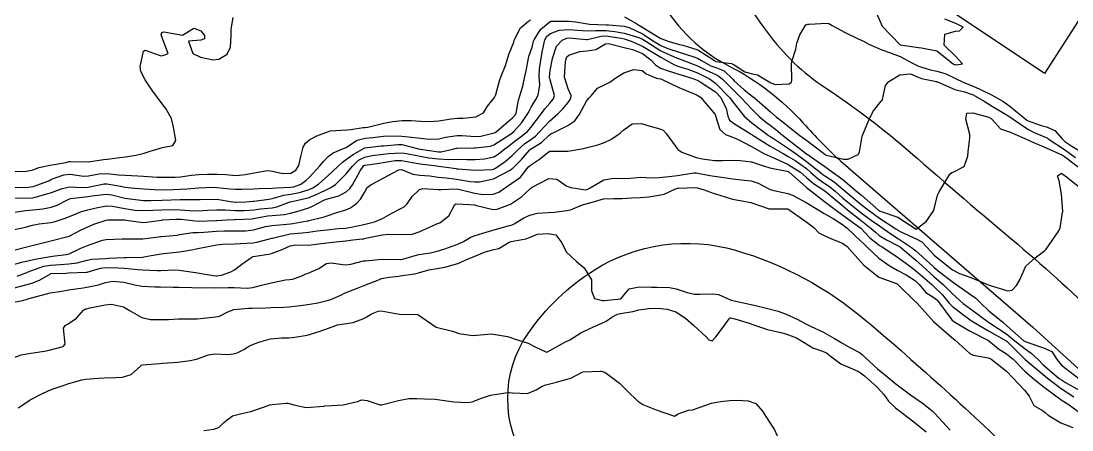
# Model space of a CAD drawing. Header units: metres. Extents: x 318500 to 325275, y 7408834 to 7428799.
# Drawn here: x 320048.6 to 320162.8, y 7410639 to 7410683.4 of the extents above; entities that cross this region are included whole.
import ezdxf

# ---------------------------------------------------------------- set-up
doc = ezdxf.new("R2010")
doc.units = ezdxf.units.M
doc.header["$MEASUREMENT"] = 0
for name, color, linetype in [('Curvas de Nivel 1m', 11, 'Continuous'), ('Curvas de Nivel 5m', 15, 'Continuous'), ('Edificações', 30, 'Continuous'), ('Vias Secundárias', 230, 'Continuous')]:
    doc.layers.add(name, color=color, linetype=linetype)

msp = doc.modelspace()

# ---------------------------------------------------------------- linework, layer by layer
at = {"layer": 'Curvas de Nivel 1m', "flags": 128}
for points, elevation in [([(320114.17, 7410683.89), (320115.31, 7410683.25), (320116.15, 7410682.73), (320117.41, 7410681.95), (320118.13, 7410681.54), (320119.04, 7410681.2), (320120.13, 7410680.88), (320120.5, 7410680.8), (320122.12, 7410680.31), (320123.94, 7410679.13), (320124.04, 7410679.07), (320124.1, 7410679.05), (320125.8, 7410678.8), (320126.1, 7410678.68), (320127.26, 7410677.92), (320128.09, 7410677.68), (320128.62, 7410677.6), (320129.51, 7410677.06), (320130.08, 7410676.73), (320130.59, 7410676.53), (320132.07, 7410676.6), (320132.3, 7410676.8), (320132.35, 7410677.02), (320132.32, 7410678.79), (320132.36, 7410679.02), (320132.77, 7410680.36), (320132.91, 7410681.01), (320133.22, 7410681.93), (320133.87, 7410683), (320134.08, 7410683.08), (320134.16, 7410683.08), (320134.24, 7410683.08), (320136.16, 7410683.2), (320136.37, 7410683.17), (320136.74, 7410682.96), (320138.15, 7410682.17), (320139.55, 7410681.51), (320140.13, 7410681.23), (320140.73, 7410680.91), (320142.12, 7410680.29), (320142.96, 7410680.03), (320144.11, 7410679.59), (320145.46, 7410678.85), (320146.1, 7410678.53), (320147.41, 7410678.13), (320148.09, 7410677.98), (320149.01, 7410677.72), (320150.08, 7410677.21), (320151.03, 7410676.77), (320152.07, 7410676.35), (320152.78, 7410676.04), (320154.06, 7410675.41), (320155.29, 7410674.71), (320156.04, 7410674.18), (320157.88, 7410672.68), (320158.02, 7410672.6), (320159.46, 7410672.1), (320160.01, 7410671.95), (320160.92, 7410671.55), (320161.71, 7410670.62), (320162, 7410670.35), (320162.77, 7410669.83), (320163.98, 7410669.1)], 739), ([(320141.56, 7410684.28), (320142.16, 7410682.89), (320144.13, 7410680.86), (320146.13, 7410680.57), (320146.43, 7410680.53), (320148.12, 7410680.18), (320149.89, 7410678.78), (320150.04, 7410678.72), (320150.1, 7410678.7), (320150.21, 7410678.67), (320150.88, 7410678.77), (320150.11, 7410679.65), (320148.92, 7410680.8), (320148.96, 7410681.99), (320150.15, 7410682.32), (320150.57, 7410682.36), (320150.95, 7410682.77), (320150.16, 7410683.15), (320148.99, 7410683.62)], 738), ([(320047.9, 7410665.4), (320049.12, 7410665.35), (320049.9, 7410665.45), (320051.6, 7410666.09), (320051.8, 7410666.2), (320051.91, 7410666.25), (320053.26, 7410666.73), (320053.92, 7410666.79), (320055.37, 7410666.59), (320055.92, 7410666.6), (320057.1, 7410666.85), (320057.92, 7410666.88), (320059.17, 7410666.74), (320059.92, 7410666.68), (320061.28, 7410666.6), (320061.92, 7410666.57), (320063.38, 7410666.48), (320063.92, 7410666.47), (320065.34, 7410666.49), (320065.92, 7410666.52), (320067.12, 7410666.69), (320067.92, 7410666.77), (320068.86, 7410666.8), (320069.93, 7410666.8), (320070.84, 7410666.75), (320071.93, 7410666.67), (320072.99, 7410666.75), (320073.93, 7410666.96), (320075.34, 7410667.18), (320075.93, 7410667.12), (320077.03, 7410666.86), (320077.93, 7410666.91), (320078.45, 7410667.22), (320078.79, 7410667.73), (320078.99, 7410668.7), (320079.24, 7410669.73), (320079.52, 7410670.18), (320079.98, 7410670.57), (320080.73, 7410670.97), (320082, 7410671.45), (320082.2, 7410671.49), (320084, 7410671.62), (320084.04, 7410671.62), (320084.44, 7410671.66), (320085.78, 7410671.87), (320086, 7410671.87), (320086.27, 7410671.9), (320088.01, 7410672.34), (320088.95, 7410672.53), (320090.01, 7410672.62), (320090.97, 7410672.61), (320092.01, 7410672.57), (320093, 7410672.53), (320094.01, 7410672.6), (320095.32, 7410672.82), (320096.01, 7410672.89), (320096.63, 7410672.87), (320098.02, 7410673.01), (320098.83, 7410673.47), (320099.3, 7410674.19), (320100.05, 7410675.12), (320100.15, 7410675.35), (320100.18, 7410675.45), (320100.58, 7410676.94), (320100.76, 7410677.44), (320101.25, 7410678.59), (320101.5, 7410679.43), (320101.63, 7410679.91), (320102.13, 7410681.15), (320102.18, 7410681.37), (320102.2, 7410681.42), (320102.88, 7410682.68), (320103.73, 7410683.4), (320104, 7410683.57)], 739), ([(320047.92, 7410667.13), (320048.97, 7410667.08), (320049.93, 7410667.28), (320050.54, 7410667.51), (320051.94, 7410667.8), (320052.18, 7410667.84), (320053.47, 7410668.07), (320053.84, 7410668.17), (320053.94, 7410668.19), (320055.86, 7410668.12), (320055.94, 7410668.12), (320057.57, 7410668.39), (320057.95, 7410668.43), (320059.33, 7410668.6), (320059.95, 7410668.69), (320061.06, 7410668.86), (320061.96, 7410669.08), (320062.62, 7410669.29), (320063.97, 7410669.69), (320064.16, 7410669.73), (320065.09, 7410669.91), (320065.43, 7410670.45), (320065.16, 7410671.91), (320064.93, 7410672.84), (320064.32, 7410673.93), (320064.03, 7410674.29), (320062.82, 7410675.95), (320062.07, 7410677.04), (320061.6, 7410677.96), (320061.54, 7410678.51), (320061.85, 7410679.96), (320061.91, 7410680.15), (320062.1, 7410680.26), (320063, 7410679.95), (320063.83, 7410679.66), (320064.1, 7410679.71), (320064.6, 7410679.92), (320064.12, 7410681.15), (320063.82, 7410681.93), (320063.89, 7410682.18), (320064.13, 7410682.26), (320066.13, 7410681.9), (320067.39, 7410682.64), (320068.14, 7410682.38), (320068.52, 7410681.87), (320068.52, 7410681.48), (320068.12, 7410681.34), (320066.79, 7410681.23), (320067.26, 7410679.89), (320068.1, 7410679.51), (320069.47, 7410679.23), (320070.09, 7410679.28), (320070.99, 7410679.84), (320071.36, 7410680.58), (320071.43, 7410681.83), (320071.44, 7410682.53), (320071.66, 7410683.83)], 738), ([(320047.84, 7410660.79), (320048.95, 7410661.02), (320049.85, 7410661.26), (320050.56, 7410661.39), (320051.85, 7410661.54), (320052.29, 7410661.64), (320053.51, 7410662.07), (320053.77, 7410662.16), (320053.86, 7410662.2), (320055.18, 7410662.74), (320055.87, 7410662.94), (320056.75, 7410663.15), (320057.88, 7410663.37), (320058.55, 7410663.33), (320059.88, 7410663.06), (320060.95, 7410662.89), (320061.87, 7410662.85), (320062.93, 7410662.88), (320063.87, 7410662.92), (320064.84, 7410662.95), (320065.88, 7410662.94), (320066.9, 7410662.87), (320067.87, 7410662.83), (320068.86, 7410662.88), (320069.88, 7410662.92), (320070.8, 7410662.91), (320071.88, 7410662.86), (320072.83, 7410662.86), (320073.88, 7410662.94), (320074.63, 7410663.04), (320075.88, 7410663.16), (320076.39, 7410663.25), (320077.73, 7410663.74), (320077.85, 7410663.78), (320077.89, 7410663.79), (320079.48, 7410664.14), (320079.9, 7410664.26), (320080.92, 7410664.69), (320081.91, 7410665.17), (320082.26, 7410665.34), (320082.75, 7410665.68), (320083.93, 7410666.84), (320084.61, 7410667.65), (320085.28, 7410668.32), (320085.96, 7410668.66), (320086.76, 7410668.83), (320087.96, 7410668.97), (320088.52, 7410669.04), (320089.96, 7410669.11), (320090.49, 7410669.05), (320091.96, 7410668.74), (320092.91, 7410668.59), (320093.95, 7410668.46), (320095.08, 7410668.38), (320095.95, 7410668.41), (320097.05, 7410668.39), (320097.95, 7410668.39), (320098.94, 7410668.48), (320099.96, 7410668.69), (320100.45, 7410668.96), (320101.02, 7410669.43), (320101.55, 7410669.85), (320101.98, 7410670.16), (320102.7, 7410670.71), (320103.59, 7410671.4), (320103.79, 7410671.61), (320104, 7410671.88), (320105.15, 7410673.38), (320105.52, 7410673.88), (320106.04, 7410674.52), (320106.44, 7410674.97), (320106.56, 7410675.36), (320106.08, 7410677.05), (320106.03, 7410677.37), (320106.09, 7410678.04), (320106.35, 7410679.37), (320106.79, 7410680.69), (320107.4, 7410681.35), (320107.9, 7410681.58), (320108.13, 7410681.6), (320110.04, 7410681.42), (320110.13, 7410681.43), (320111.64, 7410681.79), (320112.14, 7410681.81), (320113.82, 7410681.58), (320114.13, 7410681.51), (320114.91, 7410681.25), (320116.12, 7410680.69), (320117.4, 7410679.93), (320118.1, 7410679.5), (320118.63, 7410679.2), (320119.59, 7410678.68), (320120.09, 7410678.5), (320121.06, 7410678.21), (320122.09, 7410677.81), (320122.53, 7410677.6), (320123.41, 7410677.14), (320124.07, 7410676.67), (320125.58, 7410675.11), (320126.04, 7410674.5), (320127.18, 7410673.09), (320128.01, 7410672.37), (320128.75, 7410671.81), (320129.77, 7410671.05), (320130, 7410670.9), (320130.36, 7410670.68), (320131.98, 7410669.6), (320132.82, 7410669.01), (320133.96, 7410668.17), (320135.46, 7410666.98), (320135.72, 7410666.76), (320135.94, 7410666.61), (320136.94, 7410665.96), (320137.92, 7410665.12), (320138.13, 7410664.94), (320139.9, 7410663.5), (320140.65, 7410662.91), (320141.88, 7410662.02), (320143.64, 7410660.86), (320143.78, 7410660.78), (320143.86, 7410660.73), (320144.18, 7410660.53), (320145.85, 7410659.77), (320146.47, 7410659.46), (320147.06, 7410658.82), (320147.83, 7410658.01), (320149.31, 7410656.79), (320149.8, 7410656.42), (320150.57, 7410656), (320151.79, 7410655.56), (320153.78, 7410654.73), (320155.35, 7410654.28), (320155.77, 7410654.13), (320156.28, 7410654.19), (320156.78, 7410654.69), (320157.14, 7410655.34), (320157.69, 7410656.68), (320157.73, 7410656.76), (320157.81, 7410656.84), (320158.79, 7410657.7), (320159.84, 7410658.52), (320159.91, 7410658.57), (320160, 7410658.65), (320160.32, 7410659.12), (320161.37, 7410660.63), (320161.51, 7410660.98), (320161.77, 7410662.62), (320161.78, 7410662.73), (320161.67, 7410664.62), (320161.39, 7410666.09), (320161.23, 7410666.63), (320161.66, 7410666.91), (320161.94, 7410666.7), (320162.04, 7410666.62), (320163.93, 7410665.14)], 742), ([(320047.87, 7410662.68), (320049.13, 7410662.86), (320049.87, 7410662.92), (320050.96, 7410663.02), (320051.88, 7410663.21), (320052.52, 7410663.44), (320053.71, 7410664.06), (320053.89, 7410664.13), (320053.98, 7410664.14), (320055.89, 7410664.37), (320056.29, 7410664.43), (320057.9, 7410664.61), (320058.45, 7410664.56), (320059.89, 7410664.21), (320061.61, 7410663.96), (320061.89, 7410663.94), (320061.91, 7410663.94), (320062.69, 7410663.95), (320063.89, 7410663.96), (320063.92, 7410663.96), (320065.89, 7410664.04), (320067.73, 7410664.04), (320067.89, 7410664.04), (320068.07, 7410664.05), (320069.89, 7410664.07), (320070.1, 7410664.05), (320071.36, 7410663.83), (320071.89, 7410663.75), (320071.96, 7410663.75), (320073.01, 7410663.81), (320073.83, 7410663.87), (320073.89, 7410663.87), (320075.57, 7410664.1), (320075.9, 7410664.17), (320077.16, 7410664.5), (320077.9, 7410664.61), (320078.84, 7410664.79), (320079.91, 7410665.14), (320080.31, 7410665.32), (320080.91, 7410665.71), (320081.93, 7410666.6), (320083.04, 7410667.67), (320083.52, 7410668.1), (320083.95, 7410668.43), (320084.67, 7410668.94), (320085.89, 7410669.64), (320085.95, 7410669.66), (320085.97, 7410669.67), (320087.73, 7410669.86), (320087.97, 7410669.89), (320089.53, 7410670.03), (320089.98, 7410670.01), (320091.8, 7410669.56), (320091.97, 7410669.52), (320092.01, 7410669.51), (320093.97, 7410669.23), (320094.26, 7410669.23), (320095.5, 7410669.51), (320095.86, 7410669.61), (320095.97, 7410669.63), (320097.81, 7410669.65), (320097.97, 7410669.66), (320099.59, 7410669.84), (320099.98, 7410669.98), (320100.86, 7410670.57), (320102, 7410671.29), (320102.07, 7410671.34), (320102.16, 7410671.42), (320103.01, 7410672.41), (320103.68, 7410673.4), (320103.8, 7410673.63), (320104.03, 7410674.07), (320104.54, 7410674.89), (320104.8, 7410675.39), (320104.96, 7410676.49), (320104.9, 7410677.39), (320104.93, 7410678.23), (320105.11, 7410679.38), (320105.26, 7410680.23), (320105.53, 7410681.38), (320105.74, 7410681.77), (320106.14, 7410682.08), (320107.08, 7410682.42), (320108.15, 7410682.51), (320109.05, 7410682.42), (320110.15, 7410682.36), (320111.04, 7410682.41), (320112.15, 7410682.4), (320113.12, 7410682.3), (320114.14, 7410682.13), (320115.73, 7410681.65), (320116.13, 7410681.46), (320116.49, 7410681.23), (320118.11, 7410680.2), (320119.89, 7410679.39), (320120.1, 7410679.32), (320120.51, 7410679.18), (320122.09, 7410678.55), (320123.04, 7410678.1), (320124.08, 7410677.63), (320124.42, 7410677.46), (320124.82, 7410677.12), (320126.06, 7410675.87), (320126.84, 7410675.09), (320128.03, 7410673.81), (320128.79, 7410673.07), (320129.47, 7410672.51), (320130.01, 7410672.12), (320130.63, 7410671.66), (320131.34, 7410671.03), (320131.99, 7410670.51), (320133.96, 7410669), (320134, 7410668.97), (320135.95, 7410667.62), (320136.87, 7410666.96), (320137.5, 7410666.51), (320137.93, 7410666.17), (320139.4, 7410664.93), (320139.91, 7410664.5), (320141.78, 7410662.89), (320141.89, 7410662.81), (320142.04, 7410662.73), (320143.88, 7410662.12), (320145.86, 7410660.84), (320146.99, 7410661.71), (320147.73, 7410662.81), (320147.78, 7410662.92), (320147.9, 7410663.33), (320148.19, 7410664.53), (320148.31, 7410664.8), (320148.91, 7410665.78), (320149.53, 7410666.79), (320149.75, 7410666.98), (320149.94, 7410667.05), (320151.08, 7410667.64), (320151.47, 7410668.77), (320151.52, 7410669.22), (320151.71, 7410670.76), (320151.68, 7410671.09), (320151.24, 7410672.77), (320151.38, 7410673.41), (320152.03, 7410673.46), (320153.75, 7410673), (320154.02, 7410672.83), (320154.12, 7410672.73), (320155.03, 7410671.73), (320156.01, 7410671.38), (320157.67, 7410670.68), (320158, 7410670.51), (320158.27, 7410670.4), (320159.99, 7410669.66), (320161.75, 7410668.85), (320161.97, 7410668.72), (320162.11, 7410668.62), (320163.95, 7410667.25)], 741), ([(320047.81, 7410658.56), (320049.08, 7410658.87), (320049.82, 7410659.05), (320051.1, 7410659.38), (320051.82, 7410659.57), (320053.83, 7410660.06), (320055.13, 7410660.75), (320055.85, 7410661.09), (320056.52, 7410661.36), (320057.86, 7410661.8), (320058.04, 7410661.83), (320059.86, 7410661.83), (320060.02, 7410661.82), (320061.85, 7410661.56), (320062.24, 7410661.57), (320063.86, 7410661.82), (320063.96, 7410661.83), (320065.44, 7410661.91), (320065.84, 7410661.92), (320065.86, 7410661.92), (320065.99, 7410661.9), (320067.86, 7410661.71), (320069.77, 7410661.76), (320069.86, 7410661.77), (320070.96, 7410661.83), (320071.8, 7410661.88), (320071.86, 7410661.88), (320073.7, 7410661.96), (320073.86, 7410661.98), (320075.38, 7410662.26), (320075.87, 7410662.31), (320077.21, 7410662.41), (320077.87, 7410662.55), (320078.8, 7410662.81), (320079.88, 7410663.14), (320080.28, 7410663.32), (320080.94, 7410663.7), (320081.57, 7410664.02), (320081.9, 7410664.12), (320083.11, 7410664.46), (320083.91, 7410664.87), (320084.33, 7410665.24), (320084.6, 7410665.65), (320085.45, 7410667.16), (320085.77, 7410667.64), (320085.85, 7410667.73), (320085.94, 7410667.77), (320087.55, 7410668.01), (320087.95, 7410668.07), (320089.26, 7410668.28), (320089.95, 7410668.28), (320091.52, 7410667.99), (320091.95, 7410667.91), (320093.78, 7410667.69), (320093.94, 7410667.67), (320095.08, 7410667.51), (320095.83, 7410667.4), (320095.94, 7410667.38), (320096.08, 7410667.36), (320097.94, 7410667.22), (320099.79, 7410667.3), (320099.94, 7410667.33), (320100.15, 7410667.45), (320101.19, 7410668.19), (320101.96, 7410668.84), (320102.25, 7410669.13), (320102.53, 7410669.41), (320103.31, 7410670.08), (320103.99, 7410670.55), (320104.48, 7410670.91), (320104.94, 7410671.39), (320106.01, 7410672.56), (320106.91, 7410673.36), (320107.47, 7410673.9), (320108.04, 7410674.6), (320108.35, 7410675.03), (320108.39, 7410675.34), (320108.06, 7410676.08), (320107.64, 7410677.35), (320107.74, 7410678.99), (320107.82, 7410679.34), (320107.9, 7410679.54), (320108.11, 7410679.73), (320109.31, 7410680.13), (320110.11, 7410680.18), (320111.07, 7410680.35), (320112.12, 7410680.95), (320112.42, 7410680.99), (320114.12, 7410680.55), (320115.02, 7410680.35), (320116.11, 7410679.91), (320117.03, 7410679.23), (320117.54, 7410678.66), (320118.09, 7410678.32), (320118.9, 7410678.01), (320120.08, 7410677.66), (320121.7, 7410677.16), (320122.08, 7410677), (320122.4, 7410676.83), (320124.06, 7410675.74), (320124.64, 7410675.12), (320125.21, 7410673.94), (320125.41, 7410673.11), (320125.59, 7410672.68), (320126.01, 7410672.34), (320127.92, 7410671.16), (320128, 7410671.1), (320128.03, 7410671.08), (320129.98, 7410669.85), (320131.42, 7410669.03), (320131.97, 7410668.73), (320132.7, 7410668.27), (320133.95, 7410667.4), (320134.43, 7410666.99), (320135.23, 7410666.28), (320135.93, 7410665.8), (320136.43, 7410665.47), (320137.05, 7410664.95), (320137.91, 7410664.21), (320139.48, 7410662.92), (320139.89, 7410662.6), (320140.97, 7410661.81), (320141.86, 7410661.18), (320142.27, 7410660.88), (320143.21, 7410660.23), (320143.85, 7410659.84), (320145.36, 7410658.84), (320145.83, 7410658.46), (320147.66, 7410656.81), (320147.81, 7410656.68), (320148.43, 7410656.17), (320149.79, 7410655.13), (320150.27, 7410654.78), (320151.77, 7410653.74), (320152.33, 7410653.32), (320152.92, 7410652.74), (320153.75, 7410651.97), (320155.27, 7410650.71), (320155.72, 7410650.32), (320157.57, 7410648.68), (320157.7, 7410648.61), (320159.15, 7410648.12), (320159.69, 7410647.92), (320160.6, 7410647.54), (320161.2, 7410646.63), (320161.67, 7410646.07), (320163.52, 7410644.6)], 743), ([(320047.79, 7410656.99), (320048.68, 7410657.24), (320049.8, 7410657.5), (320050.31, 7410657.61), (320051.81, 7410657.87), (320052, 7410657.89), (320053.49, 7410658.06), (320053.81, 7410658.14), (320055.11, 7410658.75), (320055.82, 7410659.06), (320057.44, 7410659.63), (320057.83, 7410659.71), (320059.6, 7410659.76), (320059.83, 7410659.78), (320060.02, 7410659.78), (320061.83, 7410659.78), (320063.25, 7410659.94), (320063.74, 7410660.02), (320063.83, 7410660.03), (320065.55, 7410660.19), (320065.83, 7410660.23), (320067.26, 7410660.46), (320067.84, 7410660.47), (320068.46, 7410660.49), (320069.85, 7410660.61), (320070.66, 7410660.65), (320071.85, 7410660.65), (320073, 7410660.66), (320073.85, 7410660.77), (320075.17, 7410661.1), (320075.85, 7410661.22), (320077.47, 7410661.36), (320077.86, 7410661.41), (320078.14, 7410661.45), (320079.74, 7410661.72), (320079.84, 7410661.74), (320079.86, 7410661.75), (320081.43, 7410662.14), (320081.87, 7410662.29), (320082.91, 7410662.63), (320083.88, 7410662.92), (320084.38, 7410663.16), (320085.09, 7410663.65), (320085.47, 7410664.07), (320085.91, 7410664.82), (320086.21, 7410665.34), (320086.59, 7410665.63), (320087.93, 7410666.38), (320089.64, 7410667.28), (320089.94, 7410667.29), (320091.16, 7410666.79), (320091.93, 7410666.69), (320093, 7410666.62), (320093.93, 7410666.49), (320094.8, 7410666.39), (320095.93, 7410666.27), (320097.39, 7410666.02), (320097.92, 7410665.96), (320098.42, 7410665.97), (320099.93, 7410666.28), (320101.76, 7410667.24), (320101.94, 7410667.36), (320101.97, 7410667.38), (320102.01, 7410667.42), (320102.97, 7410668.39), (320103.85, 7410669.4), (320103.91, 7410669.46), (320103.97, 7410669.5), (320105.14, 7410670.23), (320105.99, 7410671.03), (320106.18, 7410671.18), (320106.55, 7410671.36), (320108.01, 7410672.1), (320108.76, 7410672.59), (320109.29, 7410673.33), (320109.55, 7410673.8), (320110.04, 7410674.74), (320110.29, 7410675.07), (320110.55, 7410675.31), (320111.24, 7410676.13), (320112.07, 7410676.54), (320112.57, 7410676.78), (320113.23, 7410677.27), (320114.09, 7410677.79), (320115.17, 7410678.16), (320116.09, 7410678.04), (320116.54, 7410677.69), (320117.64, 7410677.22), (320118.08, 7410677.15), (320118.19, 7410677.1), (320120.07, 7410676.22), (320121.67, 7410675.55), (320122.05, 7410675.38), (320122.43, 7410675.15), (320124.02, 7410673.27), (320124.06, 7410673.13), (320124.54, 7410671.66), (320125.15, 7410671.11), (320126, 7410670.79), (320126.51, 7410670.58), (320127.98, 7410669.82), (320129.32, 7410669.06), (320129.97, 7410668.74), (320130.46, 7410668.55), (320131.95, 7410667.85), (320133.28, 7410667.01), (320133.93, 7410666.45), (320134.71, 7410665.77), (320135.92, 7410664.99), (320137.9, 7410663.35), (320138.4, 7410662.93), (320139.87, 7410661.78), (320140.98, 7410660.9), (320141.45, 7410660.49), (320141.85, 7410660.15), (320142.62, 7410659.65), (320143.84, 7410659.06), (320144.16, 7410658.86), (320145.82, 7410657.45), (320146.51, 7410656.83), (320147.79, 7410655.69), (320148.83, 7410654.79), (320149.31, 7410654.32), (320149.77, 7410653.84), (320150.98, 7410652.77), (320151.75, 7410652.18), (320153.73, 7410650.73), (320155.71, 7410649.43), (320156.6, 7410648.69), (320157.69, 7410647.82), (320158.37, 7410647.36), (320159.11, 7410646.66), (320159.67, 7410646.1), (320161.41, 7410644.62), (320161.65, 7410644.45), (320162.07, 7410644.19), (320163.63, 7410643.3)], 744), ([(320047.75, 7410654.42), (320049.1, 7410654.78), (320049.76, 7410654.97), (320050.6, 7410655.27), (320051.78, 7410655.99), (320051.85, 7410656.02), (320053.46, 7410656.06), (320053.77, 7410656.07), (320055.67, 7410656.15), (320055.78, 7410656.17), (320057.22, 7410656.59), (320057.79, 7410656.65), (320059.15, 7410656.63), (320059.79, 7410656.6), (320061.31, 7410656.44), (320061.79, 7410656.4), (320063.38, 7410656.34), (320063.79, 7410656.35), (320065.28, 7410656.41), (320065.79, 7410656.39), (320067.55, 7410656.12), (320067.78, 7410656.08), (320069.04, 7410655.86), (320069.78, 7410655.76), (320069.86, 7410655.76), (320070.39, 7410655.84), (320071.41, 7410656.2), (320071.79, 7410656.42), (320072.59, 7410657.02), (320073.66, 7410657.8), (320073.77, 7410657.84), (320073.81, 7410657.85), (320075.47, 7410658.12), (320075.82, 7410658.2), (320076.97, 7410658.61), (320077.83, 7410659), (320078.44, 7410659.12), (320079.83, 7410659.1), (320080.39, 7410659.15), (320081.83, 7410659.33), (320082.16, 7410659.36), (320083.84, 7410659.54), (320083.94, 7410659.56), (320084.65, 7410659.65), (320085.71, 7410659.77), (320085.84, 7410659.79), (320086.04, 7410659.83), (320087.85, 7410660.2), (320088.53, 7410660.28), (320089.85, 7410660.24), (320091.11, 7410660.3), (320091.85, 7410660.53), (320093.7, 7410661.37), (320093.86, 7410661.44), (320094.09, 7410661.53), (320095.09, 7410662.29), (320095.74, 7410663.5), (320095.83, 7410663.56), (320095.89, 7410663.56), (320097.33, 7410663.49), (320097.89, 7410663.45), (320097.93, 7410663.44), (320099.88, 7410662.97), (320100.32, 7410663.01), (320101.48, 7410663.43), (320101.77, 7410663.54), (320101.89, 7410663.6), (320102.98, 7410664.33), (320103.92, 7410665.22), (320104.01, 7410665.3), (320104.15, 7410665.4), (320105.93, 7410666.33), (320106.82, 7410666.25), (320107.92, 7410665.48), (320108.34, 7410665.34), (320109.92, 7410665.08), (320110.12, 7410665.12), (320110.44, 7410665.31), (320111.93, 7410666.18), (320113.02, 7410666.36), (320113.93, 7410666.33), (320114.8, 7410666.38), (320115.93, 7410666.48), (320117.12, 7410666.41), (320117.93, 7410666.43), (320119.31, 7410666.57), (320119.93, 7410666.65), (320121.7, 7410666.93), (320121.94, 7410666.93), (320123.44, 7410666.64), (320123.93, 7410666.57), (320125.23, 7410666.41), (320125.93, 7410666.29), (320126.84, 7410666.18), (320127.93, 7410666.07), (320128.69, 7410665.83), (320129.92, 7410665.17), (320130, 7410665.13), (320130.4, 7410665.04), (320131.92, 7410664.7), (320132.42, 7410664.51), (320133.9, 7410663.73), (320135.1, 7410662.98), (320135.88, 7410662.51), (320136.86, 7410661.97), (320137.87, 7410661.32), (320138.37, 7410660.93), (320139.85, 7410659.53), (320140.16, 7410659.23), (320140.5, 7410658.91), (320141.82, 7410657.68), (320142.92, 7410656.87), (320143.8, 7410656.38), (320144.79, 7410655.85), (320145.79, 7410655.23), (320146.18, 7410654.83), (320146.9, 7410653.96), (320147.77, 7410653.41), (320148.11, 7410653.15), (320148.39, 7410652.8), (320149.73, 7410650.99), (320149.95, 7410650.78), (320151.72, 7410649.76), (320153.66, 7410648.77), (320153.7, 7410648.75), (320153.73, 7410648.73), (320154.82, 7410647.84), (320155.69, 7410647.29), (320156.41, 7410646.69), (320157.66, 7410645.42), (320158.49, 7410644.67), (320159.64, 7410643.77), (320161.2, 7410642.63), (320161.42, 7410642.43), (320161.62, 7410642.28), (320162.48, 7410641.74), (320163.6, 7410640.92)], 746), ([(320047.74, 7410652.9), (320048.79, 7410653.08), (320049.74, 7410653.37), (320051.5, 7410653.85), (320051.75, 7410653.9), (320052.77, 7410654.07), (320053.61, 7410654.2), (320053.75, 7410654.22), (320055.34, 7410654.46), (320055.76, 7410654.51), (320057, 7410654.79), (320057.77, 7410655.05), (320058.58, 7410655.18), (320059.77, 7410655.06), (320060.95, 7410654.78), (320061.76, 7410654.63), (320063.12, 7410654.58), (320063.76, 7410654.57), (320065.14, 7410654.53), (320065.76, 7410654.53), (320067.15, 7410654.49), (320067.76, 7410654.47), (320069.14, 7410654.48), (320069.76, 7410654.47), (320071.1, 7410654.49), (320071.76, 7410654.49), (320073.16, 7410654.41), (320073.77, 7410654.48), (320074.72, 7410654.73), (320075.77, 7410654.98), (320077.35, 7410655.32), (320077.78, 7410655.37), (320078.1, 7410655.41), (320079.03, 7410655.73), (320079.54, 7410655.96), (320079.79, 7410656.06), (320080.95, 7410656.55), (320081.8, 7410657.09), (320082.31, 7410657.17), (320083.8, 7410656.96), (320084.44, 7410657.02), (320085.81, 7410657.37), (320086.04, 7410657.4), (320087.81, 7410657.57), (320087.85, 7410657.57), (320089.81, 7410657.52), (320089.87, 7410657.52), (320090.07, 7410657.58), (320091.41, 7410657.97), (320091.82, 7410658.06), (320093.1, 7410658.26), (320093.82, 7410658.43), (320094.65, 7410658.7), (320095.83, 7410659.11), (320096.12, 7410659.22), (320096.68, 7410659.49), (320097.41, 7410659.91), (320097.85, 7410660.1), (320098.77, 7410660.39), (320099.85, 7410660.72), (320101.66, 7410661.22), (320101.86, 7410661.27), (320101.97, 7410661.31), (320102.17, 7410661.42), (320103.24, 7410662.04), (320103.87, 7410662.33), (320104.72, 7410662.55), (320105.88, 7410662.63), (320106.56, 7410662.68), (320107.88, 7410662.85), (320108.29, 7410662.93), (320109.26, 7410663.33), (320109.71, 7410663.5), (320109.89, 7410663.54), (320111.26, 7410663.93), (320111.9, 7410664.11), (320113.02, 7410664.15), (320113.9, 7410664.15), (320114.93, 7410664.22), (320115.91, 7410664.25), (320116.8, 7410664.33), (320117.91, 7410664.5), (320118.49, 7410664.62), (320119.62, 7410665.18), (320119.92, 7410665.28), (320120.03, 7410665.29), (320121.92, 7410665.34), (320122.08, 7410665.32), (320122.73, 7410665.15), (320123.91, 7410664.69), (320124.53, 7410664.5), (320125.9, 7410664.09), (320127.12, 7410663.87), (320127.9, 7410663.73), (320129.89, 7410663.05), (320131.87, 7410663.04), (320131.89, 7410663.03), (320131.92, 7410663.02), (320133.87, 7410661.67), (320134.74, 7410660.99), (320135.29, 7410660.42), (320135.85, 7410660.12), (320136.66, 7410659.77), (320137.84, 7410659.3), (320138.38, 7410658.93), (320139.82, 7410657.32), (320140.18, 7410656.91), (320141.79, 7410655.61), (320143.71, 7410654.93), (320143.78, 7410654.91), (320143.85, 7410654.86), (320145.76, 7410652.98), (320145.84, 7410652.92), (320145.94, 7410652.84), (320147.73, 7410650.81), (320149.7, 7410649.09), (320150.1, 7410648.78), (320151.69, 7410647.32), (320152.06, 7410647.13), (320153.68, 7410646.86), (320153.78, 7410646.83), (320153.97, 7410646.73), (320155.66, 7410645.42), (320156.37, 7410644.69), (320157.63, 7410643.35), (320158.13, 7410642.67), (320158.64, 7410641.69), (320159.6, 7410641.14), (320159.88, 7410640.93), (320160.19, 7410640.64), (320161.59, 7410639.8), (320162.89, 7410639.3)], 747), ([(320047.66, 7410646.8), (320048.62, 7410647.17), (320049.66, 7410647.37), (320051.15, 7410647.58), (320051.67, 7410647.7), (320053.18, 7410648.07), (320053.4, 7410648.34), (320053.2, 7410650.07), (320053.39, 7410650.38), (320053.71, 7410650.56), (320054.62, 7410651.15), (320055.4, 7410652.04), (320055.61, 7410652.16), (320055.73, 7410652.19), (320055.93, 7410652.24), (320057.74, 7410652.62), (320058.41, 7410652.67), (320059.73, 7410652.38), (320060.46, 7410651.97), (320061.72, 7410651.22), (320062.66, 7410651), (320063.72, 7410651), (320064.61, 7410651.02), (320065.72, 7410651.08), (320066.51, 7410651.1), (320067.72, 7410651.1), (320068.42, 7410651.17), (320069.72, 7410651.29), (320070.17, 7410651.39), (320071.06, 7410651.83), (320071.73, 7410652.1), (320073.3, 7410652.24), (320073.74, 7410652.23), (320075.22, 7410652.29), (320075.74, 7410652.33), (320077.14, 7410652.34), (320077.74, 7410652.38), (320078.93, 7410652.54), (320079.74, 7410652.63), (320080.65, 7410652.8), (320081.75, 7410653.03), (320082.27, 7410653.17), (320083.34, 7410653.67), (320083.76, 7410653.87), (320085.03, 7410654.38), (320085.77, 7410654.66), (320087.53, 7410655.37), (320087.78, 7410655.45), (320088.6, 7410655.6), (320089.63, 7410655.73), (320089.78, 7410655.75), (320091.36, 7410655.99), (320091.79, 7410656.09), (320092.92, 7410656.41), (320093.8, 7410656.55), (320094.63, 7410656.69), (320095.8, 7410657.01), (320096.17, 7410657.13), (320096.94, 7410657.49), (320097.54, 7410657.75), (320097.82, 7410657.86), (320098.95, 7410658.33), (320099.83, 7410658.58), (320100.53, 7410658.74), (320101.65, 7410659.42), (320101.84, 7410659.49), (320103.46, 7410659.79), (320103.85, 7410659.93), (320104.73, 7410660.27), (320105.85, 7410660.37), (320106.71, 7410660.22), (320107.35, 7410659.35), (320107.83, 7410658.36), (320108.94, 7410657.33), (320109.8, 7410656.64), (320110.58, 7410655.31), (320110.57, 7410654.11), (320110.9, 7410653.3), (320111.76, 7410653.07), (320111.96, 7410653.08), (320113.76, 7410653.26), (320114.68, 7410654.34), (320115.77, 7410654.58), (320117.09, 7410654.54), (320117.77, 7410654.54), (320119.06, 7410654.48), (320119.77, 7410654.34), (320120.98, 7410653.95), (320121.77, 7410653.78), (320122.38, 7410653.77), (320123.77, 7410653.82), (320124.39, 7410653.74), (320125.76, 7410653.1), (320127.75, 7410652.69), (320128.25, 7410652.57), (320129.75, 7410652.21), (320130.86, 7410651.92), (320131.74, 7410651.61), (320132.99, 7410651.01), (320133.72, 7410650.62), (320134.44, 7410650.27), (320135.71, 7410649.68), (320136.98, 7410648.95), (320137.43, 7410648.68), (320137.7, 7410648.53), (320138.65, 7410647.97), (320139.69, 7410647.43), (320139.99, 7410647.22), (320140.3, 7410646.91), (320141.66, 7410645.66), (320142.59, 7410644.88), (320143.64, 7410644.02), (320145.24, 7410642.84), (320145.62, 7410642.58), (320146.65, 7410641.86), (320147.6, 7410641.1), (320147.76, 7410640.96), (320147.9, 7410640.81), (320149.57, 7410639)], 748), ([(320048.29, 7410641.43), (320049.33, 7410642.12), (320049.49, 7410642.23), (320049.59, 7410642.28), (320050.8, 7410642.9), (320051.61, 7410643.29), (320052.18, 7410643.51), (320053.62, 7410644), (320053.66, 7410644.02), (320053.78, 7410644.06), (320055.2, 7410644.47), (320055.63, 7410644.53), (320057.02, 7410644.63), (320057.63, 7410644.68), (320058.9, 7410644.72), (320059.63, 7410644.75), (320060.56, 7410645.05), (320061.56, 7410645.96), (320061.6, 7410646.01), (320061.65, 7410646.04), (320061.78, 7410646.08), (320063.65, 7410646.25), (320063.98, 7410646.26), (320065.65, 7410646.37), (320066.98, 7410646.56), (320067.66, 7410646.72), (320068.97, 7410647.17), (320069.66, 7410647.29), (320071.05, 7410647.22), (320071.66, 7410647.28), (320072.07, 7410647.41), (320072.87, 7410647.81), (320073.36, 7410648.12), (320073.68, 7410648.28), (320074.44, 7410648.55), (320075.69, 7410648.91), (320076.95, 7410649.01), (320077.69, 7410649.03), (320078.35, 7410649.08), (320079.7, 7410649.3), (320080.98, 7410649.7), (320081.5, 7410649.89), (320081.7, 7410649.97), (320082.97, 7410650.42), (320083.71, 7410650.53), (320084.68, 7410650.68), (320085.72, 7410651.09), (320086.1, 7410651.26), (320086.69, 7410651.63), (320087.42, 7410651.93), (320087.74, 7410651.95), (320089.73, 7410651.58), (320091.73, 7410651.56), (320093.71, 7410650.19), (320095.48, 7410649.73), (320095.7, 7410649.67), (320096.18, 7410649.5), (320097.7, 7410649.26), (320099.7, 7410649.45), (320101.44, 7410649.16), (320101.7, 7410649.08), (320102.19, 7410648.92), (320103.69, 7410648.46), (320104.38, 7410648.09), (320105.68, 7410647.46), (320105.81, 7410647.5), (320107.69, 7410648.54), (320108.22, 7410648.81), (320109.03, 7410649.33), (320109.44, 7410649.58), (320109.71, 7410649.7), (320110.79, 7410650.23), (320111.72, 7410650.63), (320112.17, 7410650.84), (320112.79, 7410651.27), (320113.4, 7410651.6), (320113.74, 7410651.67), (320115.08, 7410651.9), (320115.74, 7410652.06), (320116.76, 7410652.21), (320117.75, 7410652.24), (320118.8, 7410652.14), (320119.74, 7410651.84), (320120.8, 7410651.17), (320121.72, 7410650.38), (320123.04, 7410649.14), (320123.35, 7410648.79), (320123.7, 7410648.71), (320124.1, 7410649.12), (320124.78, 7410650.05), (320125.53, 7410651.1), (320125.65, 7410651.18), (320125.73, 7410651.18), (320126.15, 7410651.1), (320127.72, 7410650.61), (320128.42, 7410650.36), (320129.71, 7410649.94), (320131.14, 7410649.6), (320131.71, 7410649.44), (320132.85, 7410649.01), (320133.7, 7410648.52), (320134.64, 7410647.94), (320135.69, 7410647.57), (320136.1, 7410647.38), (320136.66, 7410646.96), (320137.67, 7410646.19), (320138.93, 7410645.66), (320139.66, 7410645.32), (320140.23, 7410644.91), (320141.63, 7410643.66), (320142.34, 7410642.88), (320142.87, 7410642.13), (320143.61, 7410641.42), (320144.39, 7410640.85), (320145.59, 7410639.89), (320146.93, 7410638.82)], 749)]:
    msp.add_lwpolyline(points, dxfattribs=dict(at, elevation=elevation))
at = {"layer": 'Curvas de Nivel 5m', "flags": 128}
for points, elevation in [([(320047.94, 7410664.19), (320049.89, 7410664.24), (320050.04, 7410664.26), (320051.9, 7410664.81), (320053.06, 7410665.23), (320053.9, 7410665.42), (320055.21, 7410665.35), (320055.9, 7410665.39), (320057.63, 7410665.74), (320057.91, 7410665.75), (320059.41, 7410665.49), (320059.9, 7410665.39), (320060.58, 7410665.3), (320061.9, 7410665.19), (320063.08, 7410665.12), (320063.9, 7410665.11), (320065.13, 7410665.14), (320065.9, 7410665.16), (320066.6, 7410665.2), (320067.9, 7410665.3), (320069.43, 7410665.37), (320069.91, 7410665.36), (320071.3, 7410665.22), (320071.91, 7410665.16), (320072.57, 7410665.16), (320073.91, 7410665.22), (320074.47, 7410665.24), (320075.91, 7410665.28), (320076.36, 7410665.31), (320077.91, 7410665.37), (320078.23, 7410665.42), (320078.99, 7410665.73), (320079.55, 7410666.1), (320079.93, 7410666.46), (320081.07, 7410667.7), (320081.46, 7410668.19), (320081.96, 7410668.71), (320082.53, 7410669.12), (320083.8, 7410669.66), (320083.92, 7410669.71), (320083.97, 7410669.74), (320085.13, 7410670.5), (320085.99, 7410670.7), (320086.83, 7410670.78), (320087.99, 7410670.91), (320088.63, 7410670.96), (320089.99, 7410670.94), (320090.69, 7410670.87), (320091.99, 7410670.7), (320092.93, 7410670.6), (320093.99, 7410670.65), (320094.71, 7410670.8), (320095.99, 7410671), (320096.49, 7410671), (320097.99, 7410670.89), (320098.54, 7410670.93), (320100, 7410671.28), (320100.11, 7410671.33), (320100.27, 7410671.45), (320102.01, 7410672.91), (320102.26, 7410673.17), (320102.38, 7410673.42), (320102.64, 7410674.82), (320102.82, 7410675.41), (320103.13, 7410676.34), (320103.35, 7410677.41), (320103.47, 7410678.02), (320103.74, 7410679.4), (320103.81, 7410679.69), (320104.12, 7410680.6), (320104.29, 7410681.24), (320104.34, 7410681.4), (320105.04, 7410682.5), (320106.08, 7410683.37), (320106.16, 7410683.41), (320106.21, 7410683.42), (320108.16, 7410683.43), (320108.87, 7410683.33), (320110.16, 7410683.12), (320110.37, 7410683.1), (320112.16, 7410683.01), (320112.44, 7410683), (320114.15, 7410682.86), (320114.68, 7410682.72), (320116.14, 7410682.04), (320117.39, 7410681.22), (320118.12, 7410680.76), (320118.89, 7410680.43), (320120.11, 7410680.06), (320121.72, 7410679.54), (320122.1, 7410679.4), (320122.54, 7410679.15), (320123.54, 7410678.58), (320124.09, 7410678.38), (320125, 7410678.03), (320125.95, 7410677.1), (320126.08, 7410676.95), (320127.18, 7410675.97), (320128.05, 7410675.26), (320128.28, 7410675.08), (320130.03, 7410673.56), (320130.65, 7410673.04), (320131.42, 7410672.43), (320132.01, 7410671.94), (320133.23, 7410671.01), (320133.99, 7410670.47), (320135.93, 7410668.97), (320135.97, 7410668.94), (320136.07, 7410668.87), (320137.96, 7410668.43), (320138.49, 7410668.41), (320139.55, 7410668.92), (320139.71, 7410669.18), (320140, 7410670.92), (320140.83, 7410672.91), (320141.24, 7410673.69), (320142.05, 7410674.71), (320142.13, 7410674.81), (320142.19, 7410674.89), (320142.54, 7410676.42), (320142.88, 7410676.88), (320144.09, 7410677.59), (320145.26, 7410677.68), (320146.09, 7410677.34), (320146.45, 7410677.2), (320148.08, 7410676.86), (320148.11, 7410676.84), (320148.19, 7410676.81), (320150.07, 7410676), (320151.11, 7410675.73), (320152.06, 7410675.41), (320153.25, 7410674.74), (320154.04, 7410674.22), (320155.21, 7410673.54), (320156.03, 7410673.04), (320156.5, 7410672.7), (320158.01, 7410671.67), (320158.67, 7410671.34), (320160, 7410670.79), (320160.09, 7410670.74), (320160.22, 7410670.65), (320161.98, 7410669.49), (320163.19, 7410668.61)], 740), ([(320048.19, 7410655.72), (320049.21, 7410656.13), (320049.62, 7410656.29), (320049.78, 7410656.35), (320051.09, 7410656.81), (320051.79, 7410656.93), (320052.87, 7410657), (320053.8, 7410657.06), (320054.68, 7410657.17), (320055.8, 7410657.45), (320056.28, 7410657.55), (320057.8, 7410657.65), (320058.15, 7410657.66), (320059.81, 7410657.75), (320060.02, 7410657.76), (320061.81, 7410657.8), (320061.95, 7410657.81), (320062.74, 7410657.95), (320063.81, 7410658.15), (320064.07, 7410658.18), (320065.81, 7410658.36), (320067.13, 7410658.58), (320067.82, 7410658.73), (320068.92, 7410658.96), (320069.83, 7410659.11), (320070.49, 7410659.18), (320071.83, 7410659.22), (320072.39, 7410659.26), (320073.83, 7410659.35), (320074.22, 7410659.41), (320075.59, 7410659.77), (320075.84, 7410659.83), (320075.93, 7410659.86), (320077.85, 7410660.31), (320079.13, 7410660.44), (320079.85, 7410660.51), (320080.79, 7410660.65), (320081.85, 7410660.77), (320083.06, 7410660.88), (320083.85, 7410660.95), (320084.48, 7410661.03), (320085.86, 7410661.32), (320087, 7410661.62), (320087.62, 7410661.86), (320087.87, 7410662), (320088.9, 7410662.57), (320089.88, 7410663.06), (320090.21, 7410663.25), (320090.54, 7410663.57), (320091.1, 7410664.37), (320091.91, 7410665.15), (320092.24, 7410665.23), (320093.91, 7410665.14), (320094.3, 7410665.14), (320095.92, 7410665.2), (320096.26, 7410665.15), (320097.91, 7410664.74), (320098.77, 7410664.6), (320099.91, 7410664.62), (320100.52, 7410664.83), (320101.33, 7410665.43), (320101.92, 7410665.83), (320102.85, 7410666.49), (320103.6, 7410667.4), (320103.75, 7410667.59), (320103.95, 7410667.76), (320104.92, 7410668.42), (320105.97, 7410669.26), (320106.04, 7410669.29), (320107.97, 7410669.3), (320108.01, 7410669.3), (320108.24, 7410669.34), (320109.7, 7410669.6), (320109.98, 7410669.66), (320111.28, 7410670), (320111.98, 7410670.24), (320112.7, 7410670.56), (320113.7, 7410671.26), (320114, 7410671.55), (320115.01, 7410672.25), (320116.01, 7410672.29), (320116.81, 7410672.03), (320118, 7410671.71), (320118.37, 7410671.57), (320118.71, 7410671.2), (320119.97, 7410669.47), (320120.4, 7410669.18), (320121.96, 7410668.61), (320122.66, 7410668.45), (320123.96, 7410668.3), (320124.81, 7410668.27), (320125.96, 7410668.31), (320126.75, 7410668.3), (320127.96, 7410668.15), (320129.29, 7410667.72), (320129.95, 7410667.5), (320131.82, 7410667.14), (320131.94, 7410667.1), (320132.05, 7410667.02), (320133.92, 7410665.37), (320134.13, 7410665.2), (320134.4, 7410664.99), (320135.9, 7410663.83), (320137.07, 7410662.95), (320137.88, 7410662.36), (320139.86, 7410660.92), (320140.84, 7410659.9), (320141.84, 7410659.07), (320141.95, 7410659), (320142.17, 7410658.89), (320143.82, 7410657.78), (320145.12, 7410656.85), (320145.8, 7410656.33), (320147.55, 7410654.81), (320147.67, 7410654.71), (320147.78, 7410654.61), (320148.69, 7410653.72), (320149.45, 7410652.78), (320149.76, 7410652.46), (320151.04, 7410651.47), (320151.73, 7410650.97), (320152.04, 7410650.76), (320153.72, 7410649.77), (320155.63, 7410648.7), (320155.67, 7410648.67), (320155.7, 7410648.65), (320156.76, 7410647.62), (320157.68, 7410646.71), (320157.7, 7410646.7), (320157.72, 7410646.68), (320159.66, 7410645.03), (320160.14, 7410644.64), (320161.63, 7410643.52), (320162.99, 7410642.61)], 745), ([(320068.46, 7410638.96), (320069.56, 7410639.11), (320070.1, 7410639.3), (320070.62, 7410639.83), (320071.58, 7410640.55), (320072.58, 7410640.82), (320073.58, 7410641.01), (320075.54, 7410641.72), (320075.59, 7410641.74), (320075.9, 7410641.77), (320077.41, 7410641.92), (320077.59, 7410641.91), (320078.25, 7410641.73), (320079.59, 7410641.45), (320081.51, 7410641.61), (320081.59, 7410641.62), (320082.36, 7410641.68), (320083.6, 7410641.76), (320085.15, 7410642.1), (320085.61, 7410642.29), (320086.19, 7410642.22), (320087.6, 7410641.76), (320087.76, 7410641.76), (320089.61, 7410642.23), (320090.73, 7410642.45), (320091.61, 7410642.43), (320092.45, 7410642.39), (320093.61, 7410642.36), (320094.35, 7410642.26), (320095.61, 7410642.08), (320097.09, 7410642), (320097.61, 7410642.08), (320098.62, 7410642.48), (320099.61, 7410642.81), (320101.25, 7410643.06), (320101.62, 7410643.08), (320101.99, 7410643.04), (320103.62, 7410642.98), (320104.57, 7410643.39), (320105.22, 7410643.79), (320105.63, 7410643.91), (320106.77, 7410644.22), (320107.64, 7410644.46), (320108.33, 7410644.64), (320109.65, 7410645.32), (320111.56, 7410645.39), (320111.65, 7410645.39), (320112.03, 7410645.28), (320113.63, 7410644.09), (320114.47, 7410643.25), (320115.61, 7410642.13), (320116.15, 7410641.78), (320117.6, 7410641.21), (320119.59, 7410640.53), (320120.01, 7410640.76), (320121.11, 7410641.16), (320121.54, 7410641.22), (320121.6, 7410641.22), (320121.68, 7410641.23), (320123.61, 7410641.91), (320124.59, 7410642.1), (320125.61, 7410642.2), (320126.45, 7410642.25), (320127.61, 7410642.18), (320128.44, 7410641.9), (320129.15, 7410641.06), (320129.59, 7410640.36), (320130.45, 7410639.04), (320131.23, 7410637.34)], 750)]:
    msp.add_lwpolyline(points, dxfattribs=dict(at, elevation=elevation))
at = {"layer": 'Edificações'}
msp.add_lwpolyline([(320159.82, 7410677.72), (320147.7, 7410685.83), (320154.38, 7410695.93), (320166.31, 7410687.92)], close=True, dxfattribs=at)
at = {"layer": 'Vias Secundárias'}
for points in [[(319950.82, 7410748.53), (319965.13, 7410741.79), (319988.73, 7410736.65), (320014.95, 7410730.91), (320050.51, 7410731.79, -0.057135), (320057.81, 7410731.14, -0.002804), (320080.63, 7410726.3, -0.082088), (320095.37, 7410720.43, -0.021487), (320105.02, 7410714.04, -0.073305), (320110.88, 7410708.31, 0.012694), (320118.43, 7410698.87, -0.044258), (320123.57, 7410691.56, 0.027475), (320129.69, 7410682.19, 0.088518), (320136.01, 7410676.18, -0.033033), (320145.25, 7410669.15, 0.003893), (320156.89, 7410659.18, -0.019303), (320166.32, 7410650.59, 0.105019)], [(320081.38, 7410708.2), (320088.96, 7410708.67, -0.100221), (320100.49, 7410707.08, -0.141008), (320106.59, 7410702.75, -0.023425), (320113.29, 7410693.49, -0.013947), (320118.17, 7410685.57, 0.144339), (320125.61, 7410678.5, -0.091904), (320133.6, 7410672.34, 0.023951), (320137.68, 7410668.2), (320158.53, 7410650.18), (320174.5, 7410635.63, 0.051272), (320181.03, 7410630.8, -0.008065), (320186.09, 7410627.69, -0.082686), (320193.22, 7410621.29), (320209.99, 7410602.82), (320227.73, 7410582.23), (320243.95, 7410565.02), (320258.77, 7410548.98, -0.055409), (320264.45, 7410541.28, -0.015482), (320270.6, 7410529.84, -0.054366), (320274.33, 7410519.76, 0.007321), (320276.4, 7410511.97), (320280, 7410500)], [(320174.64, 7410542.87), (320162.33, 7410558.43), (320149.81, 7410572.52), (320134.44, 7410592.33), (320122.62, 7410607.22), (320110.79, 7410625.07), (320103.69, 7410635.33, -0.312069), (320103.69, 7410649.5, -0.101371), (320110.88, 7410656.39, -0.214646), (320126.24, 7410658.53, -0.105103), (320140.39, 7410650.92, -0.01671), (320157.47, 7410635.44, 0.008477), (320173.41, 7410620.51, 0.042292), (320181.65, 7410614.23, -0.016379), (320194.81, 7410605.23, -0.053483), (320207.11, 7410594.03, 0.014988), (320231.97, 7410567.6, -0.007304), (320254.16, 7410544.72, 0.068177)]]:
    msp.add_lwpolyline(points, format="xyb", dxfattribs=at)

doc.saveas('drawing.dxf')
